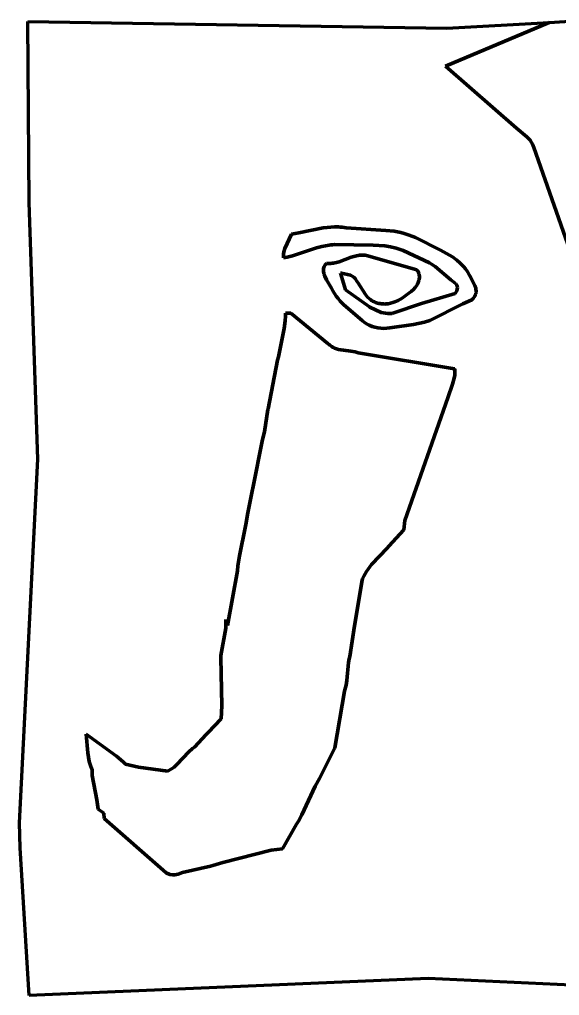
# Model space of a CAD drawing. Header units: millimetres. Extents: x 0.3 to 27.9, y 0.2 to 6.3.
# Drawn here: x 0.25 to 3.53, y 0.23 to 6.15 of the extents above; entities that cross this region are included whole.
import ezdxf

# ---------------------------------------------------------------- set-up
doc = ezdxf.new("R2010")
doc.units = ezdxf.units.MM
for name, color, linetype, lineweight in [('color#00ab67ff', 7, 'CONTINUOUS', 100), ('color#263997ff', 7, 'CONTINUOUS', 100), ('color#88d3e6ff', 7, 'CONTINUOUS', 100), ('color#ffffffff', 7, 'CONTINUOUS', 100)]:
    doc.layers.add(name, color=color, linetype=linetype, lineweight=lineweight)

msp = doc.modelspace()

# ---------------------------------------------------------------- linework, layer by layer
at = {"layer": 'color#00ab67ff'}
for p, q in [((2.3795, 4.4087), (2.3815, 4.4075)), ((2.3815, 4.4075), (2.3795, 4.4087)), ((1.8676, 4.3238), (1.8692, 4.3515)), ((1.8692, 4.3701), (1.9024, 4.3699)), ((1.8692, 4.3515), (1.8692, 4.3701)), ((1.9024, 4.3699), (2.1287, 4.1849)), ((1.8266, 4.1059), (1.8615, 4.2781)), ((1.8615, 4.2781), (1.8676, 4.3238)), ((2.1287, 4.1849), (2.1337, 4.1799)), ((2.1337, 4.1799), (2.1389, 4.1754)), ((2.1389, 4.1754), (2.1442, 4.1713)), ((2.1442, 4.1713), (2.1498, 4.1676)), ((2.1498, 4.1676), (2.1554, 4.1643)), ((2.1554, 4.1643), (2.1613, 4.1614)), ((2.1613, 4.1614), (2.1672, 4.1587)), ((2.1672, 4.1587), (2.1795, 4.1544)), ((2.1795, 4.1544), (2.1921, 4.151)), ((2.1921, 4.151), (2.2652, 4.1403)), ((1.8212, 4.0843), (1.8266, 4.1059)), ((2.2652, 4.1403), (2.2915, 4.1351)), ((2.2915, 4.1351), (2.3042, 4.1313)), ((2.3042, 4.1313), (2.3104, 4.1291)), ((2.3104, 4.1291), (2.8961, 4.0335)), ((1.7638, 3.7902), (1.8212, 4.0843)), ((2.8961, 4.0335), (2.897, 4.0269)), ((2.8942, 3.9766), (2.8838, 3.9404)), ((2.8971, 3.9951), (2.8942, 3.9766)), ((2.897, 4.0269), (2.8976, 4.0205)), ((2.8979, 4.0077), (2.8971, 3.9951)), ((2.8976, 4.0205), (2.8979, 4.0077)), ((2.8838, 3.9404), (2.8545, 3.8565)), ((2.8545, 3.8565), (2.5932, 3.1122)), ((1.7425, 3.6511), (1.7625, 3.7855)), ((1.7625, 3.7855), (1.7638, 3.7902)), ((1.7298, 3.6043), (1.7425, 3.6511)), ((1.6704, 3.3078), (1.7298, 3.6043)), ((1.6377, 3.1488), (1.6697, 3.3004)), ((1.6697, 3.3004), (1.6704, 3.3078)), ((1.6302, 3.0976), (1.6377, 3.1488)), ((1.6275, 3.0773), (1.6302, 3.0976)), ((2.5932, 3.1122), (2.5874, 3.0549)), ((1.5897, 2.8973), (1.6275, 3.0773)), ((2.5874, 3.0549), (2.4975, 2.9552)), ((2.4864, 2.9442), (2.3923, 2.8439)), ((2.4975, 2.9552), (2.4864, 2.9442)), ((1.5799, 2.8368), (1.5897, 2.8973)), ((2.3923, 2.8439), (2.3708, 2.8172)), ((1.5177, 2.4746), (1.5772, 2.8062)), ((1.5772, 2.8062), (1.5799, 2.8368)), ((2.3522, 2.7887), (2.3443, 2.7736)), ((2.3611, 2.8032), (2.3522, 2.7887)), ((2.3708, 2.8172), (2.3611, 2.8032)), ((2.3344, 2.7496), (2.2885, 2.4729)), ((2.3374, 2.7578), (2.3344, 2.7496)), ((2.3407, 2.7658), (2.3374, 2.7578)), ((2.3443, 2.7736), (2.3407, 2.7658)), ((1.507, 2.4582), (1.5079, 2.4964)), ((1.5079, 2.4964), (1.5072, 2.5118)), ((1.5072, 2.5118), (1.5177, 2.4746)), ((1.4775, 2.2934), (1.507, 2.4582)), ((2.2885, 2.4729), (2.2593, 2.2856)), ((1.4771, 2.2801), (1.4775, 2.2934)), ((1.4818, 1.9872), (1.4771, 2.2801)), ((2.2553, 2.2715), (2.251, 2.25)), ((2.2593, 2.2856), (2.2553, 2.2715)), ((2.251, 2.25), (2.2413, 2.1409)), ((2.2413, 2.1409), (2.2369, 2.1121)), ((2.227, 2.0768), (2.1691, 1.7324)), ((2.2295, 2.0838), (2.227, 2.0768)), ((2.2337, 2.0979), (2.2295, 2.0838)), ((2.2369, 2.1121), (2.2337, 2.0979)), ((1.4792, 1.9074), (1.4818, 1.9872)), ((1.3989, 1.8257), (1.4792, 1.9074)), ((0.6681, 1.7012), (0.6599, 1.8158)), ((0.6599, 1.8158), (0.8433, 1.6807)), ((1.3171, 1.7365), (1.387, 1.8139)), ((1.387, 1.8139), (1.3989, 1.8257)), ((1.283, 1.7068), (1.3053, 1.7272)), ((1.3053, 1.7272), (1.3171, 1.7365)), ((2.1691, 1.7324), (2.075, 1.5468)), ((0.6777, 1.6486), (0.6681, 1.7012)), ((0.8433, 1.6807), (0.8828, 1.6474)), ((1.2099, 1.63), (1.283, 1.7068)), ((0.6863, 1.6193), (0.6777, 1.6486)), ((0.6946, 1.5978), (0.6863, 1.6193)), ((0.8828, 1.6474), (0.8979, 1.6333)), ((0.8979, 1.6333), (0.9767, 1.6152)), ((0.9767, 1.6152), (1.1545, 1.5913)), ((1.168, 1.5984), (1.1808, 1.6065)), ((1.1808, 1.6065), (1.1929, 1.6154)), ((1.1929, 1.6154), (1.2099, 1.63)), ((0.6948, 1.5894), (0.6946, 1.5978)), ((0.6964, 1.5643), (0.6948, 1.5894)), ((0.7231, 1.4167), (0.6964, 1.5643)), ((1.1545, 1.5913), (1.1614, 1.5947)), ((1.1614, 1.5947), (1.168, 1.5984)), ((2.075, 1.5468), (2.05, 1.4995)), ((2.05, 1.4995), (1.969, 1.3248)), ((0.7311, 1.3587), (0.7231, 1.4167)), ((0.767, 1.3349), (0.7311, 1.3587)), ((0.7692, 1.3021), (0.767, 1.3349)), ((1.969, 1.3248), (1.9479, 1.2876)), ((1.126, 0.9888), (0.7692, 1.3021)), ((1.9363, 1.2695), (1.8508, 1.1192)), ((1.9479, 1.2876), (1.9363, 1.2695)), ((1.7816, 1.1103), (1.4896, 1.0369)), ((1.8508, 1.1192), (1.7816, 1.1103)), ((1.4149, 1.0128), (1.2439, 0.976)), ((1.4272, 1.0172), (1.4149, 1.0128)), ((1.4896, 1.0369), (1.4272, 1.0172)), ((1.1452, 0.9741), (1.126, 0.9888)), ((1.1672, 0.964), (1.1452, 0.9741)), ((1.1838, 0.9605), (1.1672, 0.964)), ((1.1974, 0.9605), (1.1838, 0.9605)), ((1.2076, 0.9623), (1.1974, 0.9605)), ((1.2177, 0.9659), (1.2076, 0.9623)), ((1.2439, 0.976), (1.2177, 0.9659))]:
    msp.add_line(p, q, dxfattribs=at)
at = {"layer": 'color#263997ff'}
for p, q in [((0.3129, 5.0416), (0.3052, 6.1405)), ((0.3052, 6.1405), (2.8481, 6.1003)), ((3.4702, 6.135), (2.8419, 5.8694)), ((2.8481, 6.1003), (3.4702, 6.135)), ((2.8419, 5.8694), (3.2716, 5.4944)), ((3.2716, 5.4944), (3.3354, 5.4402)), ((3.3354, 5.4402), (3.3542, 5.42)), ((3.3542, 5.42), (3.3639, 5.4066)), ((3.3639, 5.4066), (3.3694, 5.397)), ((3.3694, 5.397), (3.374, 5.3869)), ((3.374, 5.3869), (3.3778, 5.3761)), ((3.3778, 5.3761), (3.7257, 4.3792)), ((0.3648, 3.4851), (0.3129, 5.0416)), ((1.9507, 4.8581), (1.9052, 4.8507)), ((2.0988, 4.8881), (1.9507, 4.8581)), ((2.1217, 4.8913), (2.0988, 4.8881)), ((2.1446, 4.8935), (2.1217, 4.8913)), ((2.1676, 4.8945), (2.1446, 4.8935)), ((2.1791, 4.8946), (2.1676, 4.8945)), ((2.1906, 4.8943), (2.1791, 4.8946)), ((2.2022, 4.8936), (2.1906, 4.8943)), ((2.2137, 4.8925), (2.2022, 4.8936)), ((2.2253, 4.891), (2.2137, 4.8925)), ((2.2369, 4.8891), (2.2253, 4.891)), ((2.4787, 4.8721), (2.2369, 4.8891)), ((2.529, 4.8674), (2.4787, 4.8721)), ((2.5499, 4.8641), (2.529, 4.8674)), ((2.5705, 4.8597), (2.5499, 4.8641)), ((2.5908, 4.8543), (2.5705, 4.8597)), ((1.9052, 4.8507), (1.8647, 4.7638)), ((2.6207, 4.8445), (2.5908, 4.8543)), ((2.6597, 4.8289), (2.6207, 4.8445)), ((2.8104, 4.7534), (2.6597, 4.8289)), ((1.8592, 4.7435), (1.857, 4.7278)), ((1.8647, 4.7638), (1.8592, 4.7435)), ((1.911, 4.7191), (2.0584, 4.7672)), ((2.0584, 4.7672), (2.0903, 4.7757)), ((2.0903, 4.7757), (2.1119, 4.7802)), ((2.1119, 4.7802), (2.1337, 4.7837)), ((2.1337, 4.7837), (2.1447, 4.7849)), ((2.1447, 4.7849), (2.1557, 4.7859)), ((2.1557, 4.7859), (2.1669, 4.7864)), ((2.1669, 4.7864), (2.4018, 4.7835)), ((2.4018, 4.7835), (2.4721, 4.7785)), ((2.4721, 4.7785), (2.5071, 4.7739)), ((2.5071, 4.7739), (2.5416, 4.7654)), ((2.5416, 4.7654), (2.5836, 4.7515)), ((2.5836, 4.7515), (2.7439, 4.6756)), ((2.8828, 4.7118), (2.8104, 4.7534)), ((1.857, 4.7278), (1.8566, 4.7171)), ((1.8566, 4.7171), (1.8573, 4.7062)), ((1.8573, 4.7062), (1.8789, 4.7107)), ((1.8789, 4.7107), (1.911, 4.7191)), ((2.1947, 4.6824), (2.1782, 4.6778)), ((2.2682, 4.7096), (2.1947, 4.6824)), ((2.2846, 4.7149), (2.2682, 4.7096)), ((2.293, 4.7172), (2.2846, 4.7149)), ((2.3013, 4.7191), (2.293, 4.7172)), ((2.3098, 4.7207), (2.3013, 4.7191)), ((2.3183, 4.7219), (2.3098, 4.7207)), ((2.3269, 4.7227), (2.3183, 4.7219)), ((2.3355, 4.723), (2.3269, 4.7227)), ((2.3443, 4.7227), (2.3355, 4.723)), ((2.3532, 4.7219), (2.3443, 4.7227)), ((2.3622, 4.7204), (2.3532, 4.7219)), ((2.667, 4.6338), (2.3622, 4.7204)), ((2.9099, 4.6922), (2.8828, 4.7118)), ((2.929, 4.6761), (2.9099, 4.6922)), ((2.1002, 4.637), (2.0998, 4.6317)), ((2.0998, 4.6317), (2.0999, 4.6263)), ((2.0999, 4.6263), (2.1003, 4.621)), ((2.1011, 4.6424), (2.1002, 4.637)), ((2.1025, 4.6477), (2.1011, 4.6424)), ((2.1045, 4.653), (2.1025, 4.6477)), ((2.107, 4.6583), (2.1045, 4.653)), ((2.1102, 4.6636), (2.107, 4.6583)), ((2.1139, 4.6688), (2.1102, 4.6636)), ((2.1184, 4.674), (2.1139, 4.6688)), ((2.1272, 4.673), (2.1184, 4.674)), ((2.1359, 4.6726), (2.1272, 4.673)), ((2.1445, 4.6727), (2.1359, 4.6726)), ((2.153, 4.6733), (2.1445, 4.6727)), ((2.1615, 4.6744), (2.153, 4.6733)), ((2.1698, 4.6759), (2.1615, 4.6744)), ((2.1782, 4.6778), (2.1698, 4.6759)), ((2.6708, 4.6284), (2.667, 4.6338)), ((2.674, 4.623), (2.6708, 4.6284)), ((2.6766, 4.6175), (2.674, 4.623)), ((2.7439, 4.6756), (2.7561, 4.6688)), ((2.7561, 4.6688), (2.779, 4.6535)), ((2.779, 4.6535), (2.8726, 4.5719)), ((2.9409, 4.6647), (2.929, 4.6761)), ((2.9522, 4.6525), (2.9409, 4.6647)), ((2.9626, 4.6397), (2.9522, 4.6525)), ((2.9722, 4.6261), (2.9626, 4.6397)), ((2.9767, 4.619), (2.9722, 4.6261)), ((2.1003, 4.621), (2.1012, 4.6156)), ((2.1012, 4.6156), (2.1024, 4.6103)), ((2.1024, 4.6103), (2.1039, 4.605)), ((2.1039, 4.605), (2.1078, 4.5943)), ((2.1078, 4.5943), (2.1183, 4.5732)), ((2.1183, 4.5732), (2.148, 4.5228)), ((2.233, 4.5127), (2.2026, 4.6143)), ((2.2026, 4.6143), (2.2101, 4.6132)), ((2.2101, 4.6132), (2.2642, 4.6006)), ((2.2642, 4.6006), (2.2779, 4.5934)), ((2.2779, 4.5934), (2.2869, 4.5864)), ((2.2869, 4.5864), (2.2923, 4.5807)), ((2.2923, 4.5807), (2.297, 4.5743)), ((2.297, 4.5743), (2.301, 4.567)), ((2.301, 4.567), (2.308, 4.5563)), ((2.6755, 4.5573), (2.6775, 4.5626)), ((2.6788, 4.612), (2.6766, 4.6175)), ((2.6775, 4.5626), (2.6792, 4.568)), ((2.6804, 4.6064), (2.6788, 4.612)), ((2.6792, 4.568), (2.6806, 4.5734)), ((2.6815, 4.6009), (2.6804, 4.6064)), ((2.6806, 4.5734), (2.6816, 4.5788)), ((2.6822, 4.5954), (2.6815, 4.6009)), ((2.6816, 4.5788), (2.6822, 4.5843)), ((2.6824, 4.5898), (2.6822, 4.5954)), ((2.6822, 4.5843), (2.6824, 4.5898)), ((2.8726, 4.5719), (2.9006, 4.5517)), ((2.9809, 4.6117), (2.9767, 4.619)), ((2.9848, 4.6042), (2.9809, 4.6117)), ((2.9885, 4.5965), (2.9848, 4.6042)), ((3.0187, 4.5381), (2.9885, 4.5965)), ((2.148, 4.5228), (2.1523, 4.5141)), ((2.1523, 4.5141), (2.1569, 4.5057)), ((2.1569, 4.5057), (2.1669, 4.4893)), ((2.3795, 4.4087), (2.233, 4.5127)), ((2.308, 4.5563), (2.355, 4.4835)), ((2.6328, 4.5016), (2.6457, 4.5138)), ((2.6457, 4.5138), (2.6574, 4.5273)), ((2.6574, 4.5273), (2.6644, 4.5369)), ((2.6644, 4.5369), (2.6705, 4.5469)), ((2.6705, 4.5469), (2.6755, 4.5573)), ((2.9095, 4.5063), (2.8995, 4.4903)), ((2.9006, 4.5517), (2.9028, 4.5502)), ((2.9028, 4.5502), (2.9064, 4.547)), ((2.9064, 4.547), (2.9104, 4.5413)), ((2.9138, 4.5255), (2.9095, 4.5063)), ((2.9104, 4.5413), (2.9128, 4.5349)), ((2.9128, 4.5349), (2.9138, 4.5255)), ((3.0244, 4.5219), (3.0187, 4.5381)), ((3.0261, 4.5137), (3.0244, 4.5219)), ((3.0268, 4.5054), (3.0261, 4.5137)), ((3.0263, 4.497), (3.0268, 4.5054)), ((2.1669, 4.4893), (2.1777, 4.4736)), ((2.1777, 4.4736), (2.1894, 4.4586)), ((2.1894, 4.4586), (2.2018, 4.4442)), ((2.2018, 4.4442), (2.2216, 4.4236)), ((2.355, 4.4835), (2.3678, 4.4686)), ((2.3678, 4.4686), (2.3771, 4.4596)), ((2.3771, 4.4596), (2.3871, 4.4515)), ((2.3871, 4.4515), (2.3924, 4.4478)), ((2.3924, 4.4478), (2.3979, 4.4444)), ((2.3979, 4.4444), (2.4036, 4.4413)), ((2.5337, 4.4393), (2.5533, 4.4481)), ((2.5533, 4.4481), (2.5785, 4.4622)), ((2.5785, 4.4622), (2.6193, 4.491)), ((2.6193, 4.491), (2.6328, 4.5016)), ((2.8995, 4.4903), (2.6952, 4.43)), ((2.9469, 4.427), (2.9999, 4.4523)), ((2.9999, 4.4523), (3.0097, 4.4603)), ((3.0097, 4.4603), (3.0156, 4.4677)), ((3.0156, 4.4677), (3.0188, 4.4734)), ((3.0188, 4.4734), (3.0213, 4.4798)), ((3.0213, 4.4798), (3.0231, 4.4842)), ((3.0231, 4.4842), (3.0245, 4.4885)), ((3.0245, 4.4885), (3.0256, 4.4927)), ((3.0256, 4.4927), (3.0263, 4.497)), ((2.2216, 4.4236), (2.3377, 4.3238)), ((2.3815, 4.4075), (2.3795, 4.4087)), ((2.4513, 4.3754), (2.3815, 4.4075)), ((2.4036, 4.4413), (2.4096, 4.4385)), ((2.4096, 4.4385), (2.4158, 4.4361)), ((2.4158, 4.4361), (2.4222, 4.434)), ((2.4222, 4.434), (2.429, 4.4322)), ((2.429, 4.4322), (2.4362, 4.4302)), ((2.4362, 4.4302), (2.4433, 4.4286)), ((2.4433, 4.4286), (2.4505, 4.4274)), ((2.4505, 4.4274), (2.4576, 4.4266)), ((2.4576, 4.4266), (2.4647, 4.4262)), ((2.4647, 4.4262), (2.4718, 4.4261)), ((2.4718, 4.4261), (2.4788, 4.4264)), ((2.4788, 4.4264), (2.4858, 4.427)), ((2.4858, 4.427), (2.4928, 4.4279)), ((2.4928, 4.4279), (2.5066, 4.4306)), ((2.5066, 4.4306), (2.5203, 4.4344)), ((2.5203, 4.4344), (2.5337, 4.4393)), ((2.6952, 4.43), (2.5221, 4.3702)), ((2.7464, 4.3255), (2.9469, 4.427)), ((1.8692, 4.3515), (1.8676, 4.3238)), ((1.8692, 4.3701), (1.8692, 4.3515)), ((1.9024, 4.3699), (1.8692, 4.3701)), ((2.1287, 4.1849), (1.9024, 4.3699)), ((2.4762, 4.3696), (2.4513, 4.3754)), ((2.4913, 4.368), (2.4762, 4.3696)), ((2.5066, 4.3681), (2.4913, 4.368)), ((2.5169, 4.3693), (2.5066, 4.3681)), ((2.5221, 4.3702), (2.5169, 4.3693)), ((2.7136, 4.3155), (2.7464, 4.3255)), ((1.8615, 4.2781), (1.8266, 4.1059)), ((1.8676, 4.3238), (1.8615, 4.2781)), ((2.3377, 4.3238), (2.3472, 4.3161)), ((2.3472, 4.3161), (2.3622, 4.3059)), ((2.3622, 4.3059), (2.3781, 4.2973)), ((2.3781, 4.2973), (2.3949, 4.2903)), ((2.3949, 4.2903), (2.4122, 4.2849)), ((2.4122, 4.2849), (2.43, 4.2811)), ((2.43, 4.2811), (2.4481, 4.279)), ((2.4481, 4.279), (2.4663, 4.2784)), ((2.4663, 4.2784), (2.4844, 4.2795)), ((2.4844, 4.2795), (2.5024, 4.2822)), ((2.5024, 4.2822), (2.6466, 4.3022)), ((2.6466, 4.3022), (2.7136, 4.3155)), ((2.1337, 4.1799), (2.1287, 4.1849)), ((2.1389, 4.1754), (2.1337, 4.1799)), ((2.1442, 4.1713), (2.1389, 4.1754)), ((2.1498, 4.1676), (2.1442, 4.1713)), ((2.1554, 4.1643), (2.1498, 4.1676)), ((2.1613, 4.1614), (2.1554, 4.1643)), ((2.1672, 4.1587), (2.1613, 4.1614)), ((2.1795, 4.1544), (2.1672, 4.1587)), ((2.1921, 4.151), (2.1795, 4.1544)), ((2.2652, 4.1403), (2.1921, 4.151)), ((1.8266, 4.1059), (1.8212, 4.0843)), ((2.2915, 4.1351), (2.2652, 4.1403)), ((2.3042, 4.1313), (2.2915, 4.1351)), ((2.3104, 4.1291), (2.3042, 4.1313)), ((2.8961, 4.0335), (2.3104, 4.1291)), ((1.8212, 4.0843), (1.7638, 3.7902)), ((2.897, 4.0269), (2.8961, 4.0335)), ((2.8838, 3.9404), (2.8942, 3.9766)), ((2.8942, 3.9766), (2.8971, 3.9951)), ((2.8976, 4.0205), (2.897, 4.0269)), ((2.8971, 3.9951), (2.8979, 4.0077)), ((2.8979, 4.0077), (2.8976, 4.0205)), ((2.8545, 3.8565), (2.8838, 3.9404)), ((2.5932, 3.1122), (2.8545, 3.8565)), ((1.7625, 3.7855), (1.7425, 3.6511)), ((1.7638, 3.7902), (1.7625, 3.7855)), ((1.7425, 3.6511), (1.7298, 3.6043)), ((1.7298, 3.6043), (1.6704, 3.3078)), ((0.2542, 1.2767), (0.3648, 3.4851)), ((1.6697, 3.3004), (1.6377, 3.1488)), ((1.6704, 3.3078), (1.6697, 3.3004)), ((1.6377, 3.1488), (1.6302, 3.0976)), ((1.6302, 3.0976), (1.6275, 3.0773)), ((2.5874, 3.0549), (2.5932, 3.1122)), ((1.6275, 3.0773), (1.5897, 2.8973)), ((2.4975, 2.9552), (2.5874, 3.0549)), ((2.3923, 2.8439), (2.4864, 2.9442)), ((2.4864, 2.9442), (2.4975, 2.9552)), ((1.5897, 2.8973), (1.5799, 2.8368)), ((2.3708, 2.8172), (2.3923, 2.8439)), ((1.5772, 2.8062), (1.5177, 2.4746)), ((1.5799, 2.8368), (1.5772, 2.8062)), ((2.3443, 2.7736), (2.3522, 2.7887)), ((2.3522, 2.7887), (2.3611, 2.8032)), ((2.3611, 2.8032), (2.3708, 2.8172)), ((2.2885, 2.4729), (2.3344, 2.7496)), ((2.3344, 2.7496), (2.3374, 2.7578)), ((2.3374, 2.7578), (2.3407, 2.7658)), ((2.3407, 2.7658), (2.3443, 2.7736)), ((1.5079, 2.4964), (1.507, 2.4582)), ((1.5177, 2.4746), (1.5072, 2.5118)), ((1.5072, 2.5118), (1.5079, 2.4964)), ((1.507, 2.4582), (1.4775, 2.2934)), ((2.2593, 2.2856), (2.2885, 2.4729)), ((1.4775, 2.2934), (1.4771, 2.2801)), ((1.4771, 2.2801), (1.4818, 1.9872)), ((2.251, 2.25), (2.2553, 2.2715)), ((2.2553, 2.2715), (2.2593, 2.2856)), ((2.2413, 2.1409), (2.251, 2.25)), ((2.2369, 2.1121), (2.2413, 2.1409)), ((2.1691, 1.7324), (2.227, 2.0768)), ((2.227, 2.0768), (2.2295, 2.0838)), ((2.2295, 2.0838), (2.2337, 2.0979)), ((2.2337, 2.0979), (2.2369, 2.1121)), ((1.4818, 1.9872), (1.4792, 1.9074)), ((1.4792, 1.9074), (1.3989, 1.8257)), ((0.8433, 1.6807), (0.6599, 1.8158)), ((0.6599, 1.8158), (0.6681, 1.7012)), ((1.387, 1.8139), (1.3171, 1.7365)), ((1.3989, 1.8257), (1.387, 1.8139)), ((1.3053, 1.7272), (1.283, 1.7068)), ((1.3171, 1.7365), (1.3053, 1.7272)), ((2.075, 1.5468), (2.1691, 1.7324)), ((0.6681, 1.7012), (0.6777, 1.6486)), ((0.8828, 1.6474), (0.8433, 1.6807)), ((1.283, 1.7068), (1.2099, 1.63)), ((0.6777, 1.6486), (0.6863, 1.6193)), ((0.6863, 1.6193), (0.6946, 1.5978)), ((0.8979, 1.6333), (0.8828, 1.6474)), ((0.9767, 1.6152), (0.8979, 1.6333)), ((1.1545, 1.5913), (0.9767, 1.6152)), ((1.1808, 1.6065), (1.168, 1.5984)), ((1.1929, 1.6154), (1.1808, 1.6065)), ((1.2099, 1.63), (1.1929, 1.6154)), ((0.6946, 1.5978), (0.6948, 1.5894)), ((0.6948, 1.5894), (0.6964, 1.5643)), ((0.6964, 1.5643), (0.7231, 1.4167)), ((1.1614, 1.5947), (1.1545, 1.5913)), ((1.168, 1.5984), (1.1614, 1.5947)), ((2.05, 1.4995), (2.075, 1.5468)), ((1.969, 1.3248), (2.05, 1.4995)), ((0.7231, 1.4167), (0.7311, 1.3587)), ((0.7311, 1.3587), (0.767, 1.3349)), ((0.767, 1.3349), (0.7692, 1.3021)), ((1.9479, 1.2876), (1.969, 1.3248)), ((0.2579, 1.1259), (0.2542, 1.2767)), ((0.7692, 1.3021), (1.126, 0.9888)), ((1.8508, 1.1192), (1.9363, 1.2695)), ((1.9363, 1.2695), (1.9479, 1.2876)), ((0.3133, 0.2287), (0.2579, 1.1259)), ((1.4896, 1.0369), (1.7816, 1.1103)), ((1.7816, 1.1103), (1.8508, 1.1192)), ((1.2439, 0.976), (1.4149, 1.0128)), ((1.4149, 1.0128), (1.4272, 1.0172)), ((1.4272, 1.0172), (1.4896, 1.0369)), ((1.126, 0.9888), (1.1452, 0.9741)), ((1.1452, 0.9741), (1.1672, 0.964)), ((1.1672, 0.964), (1.1838, 0.9605)), ((1.1838, 0.9605), (1.1974, 0.9605)), ((1.1974, 0.9605), (1.2076, 0.9623)), ((1.2076, 0.9623), (1.2177, 0.9659)), ((1.2177, 0.9659), (1.2439, 0.976)), ((2.7363, 0.3322), (0.3133, 0.2287)), ((4.8349, 0.2326), (2.7363, 0.3322))]:
    msp.add_line(p, q, dxfattribs=at)
at = {"layer": 'color#88d3e6ff'}
for p, q in [((2.8419, 5.8694), (3.4702, 6.135)), ((3.4702, 6.135), (3.7502, 6.1531)), ((3.2716, 5.4944), (2.8419, 5.8694)), ((3.3354, 5.4402), (3.2716, 5.4944)), ((3.3542, 5.42), (3.3354, 5.4402)), ((3.3639, 5.4066), (3.3542, 5.42)), ((3.3694, 5.397), (3.3639, 5.4066)), ((3.374, 5.3869), (3.3694, 5.397)), ((3.3778, 5.3761), (3.374, 5.3869)), ((3.7257, 4.3792), (3.3778, 5.3761))]:
    msp.add_line(p, q, dxfattribs=at)
at = {"layer": 'color#ffffffff'}
for p, q in [((1.9052, 4.8507), (1.9507, 4.8581)), ((1.9507, 4.8581), (2.0988, 4.8881)), ((2.0988, 4.8881), (2.1217, 4.8913)), ((2.1217, 4.8913), (2.1446, 4.8935)), ((2.1446, 4.8935), (2.1676, 4.8945)), ((2.1676, 4.8945), (2.1791, 4.8946)), ((2.1791, 4.8946), (2.1906, 4.8943)), ((2.1906, 4.8943), (2.2022, 4.8936)), ((2.2022, 4.8936), (2.2137, 4.8925)), ((2.2137, 4.8925), (2.2253, 4.891)), ((2.2253, 4.891), (2.2369, 4.8891)), ((2.2369, 4.8891), (2.4787, 4.8721)), ((2.4787, 4.8721), (2.529, 4.8674)), ((2.529, 4.8674), (2.5499, 4.8641)), ((2.5499, 4.8641), (2.5705, 4.8597)), ((2.5705, 4.8597), (2.5908, 4.8543)), ((1.8647, 4.7638), (1.9052, 4.8507)), ((2.5908, 4.8543), (2.6207, 4.8445)), ((2.6207, 4.8445), (2.6597, 4.8289)), ((2.6597, 4.8289), (2.8104, 4.7534)), ((1.857, 4.7278), (1.8592, 4.7435)), ((1.8592, 4.7435), (1.8647, 4.7638)), ((2.0584, 4.7672), (1.911, 4.7191)), ((2.0903, 4.7757), (2.0584, 4.7672)), ((2.1119, 4.7802), (2.0903, 4.7757)), ((2.1337, 4.7837), (2.1119, 4.7802)), ((2.1447, 4.7849), (2.1337, 4.7837)), ((2.1557, 4.7859), (2.1447, 4.7849)), ((2.1669, 4.7864), (2.1557, 4.7859)), ((2.4018, 4.7835), (2.1669, 4.7864)), ((2.4721, 4.7785), (2.4018, 4.7835)), ((2.5071, 4.7739), (2.4721, 4.7785)), ((2.5416, 4.7654), (2.5071, 4.7739)), ((2.5836, 4.7515), (2.5416, 4.7654)), ((2.7439, 4.6756), (2.5836, 4.7515)), ((2.8104, 4.7534), (2.8828, 4.7118)), ((1.8566, 4.7171), (1.857, 4.7278)), ((1.8573, 4.7062), (1.8566, 4.7171)), ((1.8789, 4.7107), (1.8573, 4.7062)), ((1.911, 4.7191), (1.8789, 4.7107)), ((2.1782, 4.6778), (2.1947, 4.6824)), ((2.1947, 4.6824), (2.2682, 4.7096)), ((2.2682, 4.7096), (2.2846, 4.7149)), ((2.2846, 4.7149), (2.293, 4.7172)), ((2.293, 4.7172), (2.3013, 4.7191)), ((2.3013, 4.7191), (2.3098, 4.7207)), ((2.3098, 4.7207), (2.3183, 4.7219)), ((2.3183, 4.7219), (2.3269, 4.7227)), ((2.3269, 4.7227), (2.3355, 4.723)), ((2.3355, 4.723), (2.3443, 4.7227)), ((2.3443, 4.7227), (2.3532, 4.7219)), ((2.3532, 4.7219), (2.3622, 4.7204)), ((2.3622, 4.7204), (2.667, 4.6338)), ((2.8828, 4.7118), (2.9099, 4.6922)), ((2.9099, 4.6922), (2.929, 4.6761)), ((2.0998, 4.6317), (2.1002, 4.637)), ((2.0999, 4.6263), (2.0998, 4.6317)), ((2.1003, 4.621), (2.0999, 4.6263)), ((2.1002, 4.637), (2.1011, 4.6424)), ((2.1011, 4.6424), (2.1025, 4.6477)), ((2.1025, 4.6477), (2.1045, 4.653)), ((2.1045, 4.653), (2.107, 4.6583)), ((2.107, 4.6583), (2.1102, 4.6636)), ((2.1102, 4.6636), (2.1139, 4.6688)), ((2.1139, 4.6688), (2.1184, 4.674)), ((2.1184, 4.674), (2.1272, 4.673)), ((2.1272, 4.673), (2.1359, 4.6726)), ((2.1359, 4.6726), (2.1445, 4.6727)), ((2.1445, 4.6727), (2.153, 4.6733)), ((2.153, 4.6733), (2.1615, 4.6744)), ((2.1615, 4.6744), (2.1698, 4.6759)), ((2.1698, 4.6759), (2.1782, 4.6778)), ((2.667, 4.6338), (2.6708, 4.6284)), ((2.6708, 4.6284), (2.674, 4.623)), ((2.674, 4.623), (2.6766, 4.6175)), ((2.7561, 4.6688), (2.7439, 4.6756)), ((2.779, 4.6535), (2.7561, 4.6688)), ((2.8726, 4.5719), (2.779, 4.6535)), ((2.929, 4.6761), (2.9409, 4.6647)), ((2.9409, 4.6647), (2.9522, 4.6525)), ((2.9522, 4.6525), (2.9626, 4.6397)), ((2.9626, 4.6397), (2.9722, 4.6261)), ((2.9722, 4.6261), (2.9767, 4.619)), ((2.1012, 4.6156), (2.1003, 4.621)), ((2.1024, 4.6103), (2.1012, 4.6156)), ((2.1039, 4.605), (2.1024, 4.6103)), ((2.1078, 4.5943), (2.1039, 4.605)), ((2.1183, 4.5732), (2.1078, 4.5943)), ((2.148, 4.5228), (2.1183, 4.5732)), ((2.2101, 4.6132), (2.2026, 4.6143)), ((2.2026, 4.6143), (2.233, 4.5127)), ((2.2642, 4.6006), (2.2101, 4.6132)), ((2.2779, 4.5934), (2.2642, 4.6006)), ((2.2869, 4.5864), (2.2779, 4.5934)), ((2.2923, 4.5807), (2.2869, 4.5864)), ((2.297, 4.5743), (2.2923, 4.5807)), ((2.301, 4.567), (2.297, 4.5743)), ((2.308, 4.5563), (2.301, 4.567)), ((2.6775, 4.5626), (2.6755, 4.5573)), ((2.6766, 4.6175), (2.6788, 4.612)), ((2.6792, 4.568), (2.6775, 4.5626)), ((2.6788, 4.612), (2.6804, 4.6064)), ((2.6806, 4.5734), (2.6792, 4.568)), ((2.6804, 4.6064), (2.6815, 4.6009)), ((2.6816, 4.5788), (2.6806, 4.5734)), ((2.6815, 4.6009), (2.6822, 4.5954)), ((2.6822, 4.5843), (2.6816, 4.5788)), ((2.6822, 4.5954), (2.6824, 4.5898)), ((2.6824, 4.5898), (2.6822, 4.5843)), ((2.9006, 4.5517), (2.8726, 4.5719)), ((2.9767, 4.619), (2.9809, 4.6117)), ((2.9809, 4.6117), (2.9848, 4.6042)), ((2.9848, 4.6042), (2.9885, 4.5965)), ((2.9885, 4.5965), (3.0187, 4.5381)), ((2.1523, 4.5141), (2.148, 4.5228)), ((2.1569, 4.5057), (2.1523, 4.5141)), ((2.1669, 4.4893), (2.1569, 4.5057)), ((2.233, 4.5127), (2.3795, 4.4087)), ((2.355, 4.4835), (2.308, 4.5563)), ((2.6457, 4.5138), (2.6328, 4.5016)), ((2.6574, 4.5273), (2.6457, 4.5138)), ((2.6644, 4.5369), (2.6574, 4.5273)), ((2.6705, 4.5469), (2.6644, 4.5369)), ((2.6755, 4.5573), (2.6705, 4.5469)), ((2.8995, 4.4903), (2.9095, 4.5063)), ((2.9028, 4.5502), (2.9006, 4.5517)), ((2.9064, 4.547), (2.9028, 4.5502)), ((2.9104, 4.5413), (2.9064, 4.547)), ((2.9095, 4.5063), (2.9138, 4.5255)), ((2.9128, 4.5349), (2.9104, 4.5413)), ((2.9138, 4.5255), (2.9128, 4.5349)), ((3.0187, 4.5381), (3.0244, 4.5219)), ((3.0244, 4.5219), (3.0261, 4.5137)), ((3.0261, 4.5137), (3.0268, 4.5054)), ((3.0268, 4.5054), (3.0263, 4.497)), ((2.1777, 4.4736), (2.1669, 4.4893)), ((2.1894, 4.4586), (2.1777, 4.4736)), ((2.2018, 4.4442), (2.1894, 4.4586)), ((2.2216, 4.4236), (2.2018, 4.4442)), ((2.3678, 4.4686), (2.355, 4.4835)), ((2.3771, 4.4596), (2.3678, 4.4686)), ((2.3871, 4.4515), (2.3771, 4.4596)), ((2.3924, 4.4478), (2.3871, 4.4515)), ((2.3979, 4.4444), (2.3924, 4.4478)), ((2.4036, 4.4413), (2.3979, 4.4444)), ((2.5533, 4.4481), (2.5337, 4.4393)), ((2.5785, 4.4622), (2.5533, 4.4481)), ((2.6193, 4.491), (2.5785, 4.4622)), ((2.6328, 4.5016), (2.6193, 4.491)), ((2.6952, 4.43), (2.8995, 4.4903)), ((2.9999, 4.4523), (2.9469, 4.427)), ((3.0097, 4.4603), (2.9999, 4.4523)), ((3.0156, 4.4677), (3.0097, 4.4603)), ((3.0188, 4.4734), (3.0156, 4.4677)), ((3.0213, 4.4798), (3.0188, 4.4734)), ((3.0231, 4.4842), (3.0213, 4.4798)), ((3.0245, 4.4885), (3.0231, 4.4842)), ((3.0256, 4.4927), (3.0245, 4.4885)), ((3.0263, 4.497), (3.0256, 4.4927)), ((2.3377, 4.3238), (2.2216, 4.4236)), ((2.3795, 4.4087), (2.3815, 4.4075)), ((2.3815, 4.4075), (2.4513, 4.3754)), ((2.4096, 4.4385), (2.4036, 4.4413)), ((2.4158, 4.4361), (2.4096, 4.4385)), ((2.4222, 4.434), (2.4158, 4.4361)), ((2.429, 4.4322), (2.4222, 4.434)), ((2.4362, 4.4302), (2.429, 4.4322)), ((2.4433, 4.4286), (2.4362, 4.4302)), ((2.4505, 4.4274), (2.4433, 4.4286)), ((2.4576, 4.4266), (2.4505, 4.4274)), ((2.4647, 4.4262), (2.4576, 4.4266)), ((2.4718, 4.4261), (2.4647, 4.4262)), ((2.4788, 4.4264), (2.4718, 4.4261)), ((2.4858, 4.427), (2.4788, 4.4264)), ((2.4928, 4.4279), (2.4858, 4.427)), ((2.5066, 4.4306), (2.4928, 4.4279)), ((2.5203, 4.4344), (2.5066, 4.4306)), ((2.5337, 4.4393), (2.5203, 4.4344)), ((2.5221, 4.3702), (2.6952, 4.43)), ((2.9469, 4.427), (2.7464, 4.3255)), ((2.4513, 4.3754), (2.4762, 4.3696)), ((2.4762, 4.3696), (2.4913, 4.368)), ((2.4913, 4.368), (2.5066, 4.3681)), ((2.5066, 4.3681), (2.5169, 4.3693)), ((2.5169, 4.3693), (2.5221, 4.3702)), ((2.7464, 4.3255), (2.7136, 4.3155)), ((2.3472, 4.3161), (2.3377, 4.3238)), ((2.3622, 4.3059), (2.3472, 4.3161)), ((2.3781, 4.2973), (2.3622, 4.3059)), ((2.3949, 4.2903), (2.3781, 4.2973)), ((2.4122, 4.2849), (2.3949, 4.2903)), ((2.43, 4.2811), (2.4122, 4.2849)), ((2.4481, 4.279), (2.43, 4.2811)), ((2.4663, 4.2784), (2.4481, 4.279)), ((2.4844, 4.2795), (2.4663, 4.2784)), ((2.5024, 4.2822), (2.4844, 4.2795)), ((2.6466, 4.3022), (2.5024, 4.2822)), ((2.7136, 4.3155), (2.6466, 4.3022))]:
    msp.add_line(p, q, dxfattribs=at)

doc.saveas('drawing.dxf')
